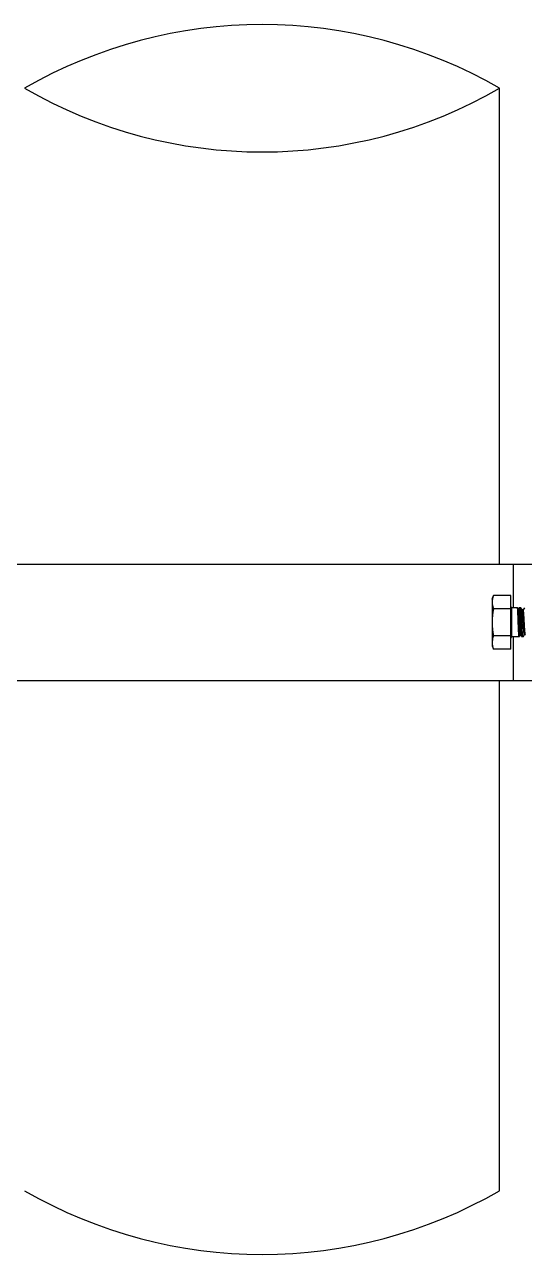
# Model space of a CAD drawing. Extents: x 27938 to 650306, y -92720 to 1524912.
# Drawn here: x 295764 to 297292, y 820663 to 824419 of the extents above; entities that cross this region are included whole.
import ezdxf

# ---------------------------------------------------------------- set-up
doc = ezdxf.new("R2010")
doc.units = 0
doc.header["$LTSCALE"] = 1000
doc.header["$MEASUREMENT"] = 0

msp = doc.modelspace()

# ---------------------------------------------------------------- linework, layer by layer
at = {"linetype": 'Continuous'}
for p, q in [((297215.9, 822771), (297215.9, 824224.5)), ((294086.5, 822771), (297442.3, 822771)), ((297258.6, 822637.6), (297258.6, 822771)), ((297193.2, 822664.3), (297197.2, 822675.3)), ((297193.2, 822664.3), (297193.2, 822521.9)), ((297250.2, 822675.3), (297197.2, 822675.3)), ((297250.2, 822510.9), (297250.2, 822675.3)), ((297250.2, 822634.2), (297197.2, 822634.2)), ((297270.6, 822637.6), (297253.7, 822637.6)), ((297270.6, 822637.6), (297253.7, 822637.6)), ((297253.7, 822548.6), (297253.7, 822637.6)), ((297270.7, 822637.5), (297270.6, 822637.6)), ((297271.7, 822635.7), (297270.7, 822637.5)), ((297274.9, 822635.9), (297271.6, 822635.9)), ((297275.6, 822637.3), (297274.8, 822635.9)), ((297275.6, 822637.3), (297275.9, 822637.6)), ((297281.2, 822637.6), (297275.9, 822637.6)), ((297281.2, 822637.6), (297275.9, 822637.6)), ((297281.3, 822637.4), (297281.2, 822637.6)), ((297285.1, 822630.9), (297281.3, 822637.4)), ((297288.2, 822631.1), (297285, 822631.1)), ((297291.8, 822637.4), (297288.1, 822631.1)), ((297250.2, 822552), (297197.2, 822552)), ((297275.5, 822548.6), (297253.7, 822548.6)), ((297275.5, 822548.6), (297253.7, 822548.6)), ((297258.6, 822415.1), (297258.6, 822548.6)), ((297275.6, 822548.7), (297275.5, 822548.6)), ((297275.5, 822548.6), (297275.5, 822548.6)), ((297275.6, 822548.7), (297278.3, 822553.2)), ((297278.2, 822553.3), (297281.5, 822553.3)), ((297281.4, 822553.5), (297284.1, 822548.8)), ((297284.1, 822548.8), (297284.3, 822548.6)), ((297287.4, 822548.6), (297284.3, 822548.6)), ((297287.4, 822548.6), (297284.3, 822548.6)), ((297287.6, 822548.7), (297287.4, 822548.6)), ((297287.4, 822548.6), (297287.4, 822548.6)), ((297287.6, 822548.7), (297291.7, 822555.8)), ((297291.6, 822555.8), (297294.8, 822555.8)), ((297193.2, 822521.9), (297197.2, 822510.9)), ((297250.2, 822510.9), (297197.2, 822510.9)), ((294086.5, 822415.1), (297442.3, 822415.1)), ((297215.9, 820857), (297215.9, 822415.1))]:
    msp.add_line(p, q, dxfattribs=at)
at = {"color": 0}
for centre, start, end in [((296490.2, 822967.5), 60, 120), ((296490.2, 825481.5), 240, 300), ((296490.2, 822114.1), 240, 300)]:
    msp.add_arc(centre, 1451.5, start, end, dxfattribs=at)
at = {"linetype": 'Continuous'}
for centre, radius, start, end in [((297250.7, 822653.6), 57.5, 168.6965, 169.4725), ((297253.7, 822641.1), 3.56, 180, 270), ((297253.7, 822545), 3.56, 90, 180), ((297250.7, 822532.5), 57.5, 190.5275, 191.3069)]:
    msp.add_arc(centre, radius, start, end, dxfattribs=at)
for points in [[(297194.1, 822664.1), (297193.5, 822661), (297193.2, 822657.9), (297193.2, 822654.7)], [(297197.2, 822634.2), (297194.8, 822620.6), (297193.2, 822606.8), (297193.2, 822593.1)], [(297193.2, 822593.1), (297193.2, 822579.3), (297194.8, 822565.5), (297197.2, 822552)], [(297193.2, 822531.4), (297193.2, 822528.3), (297193.5, 822525.1), (297194.1, 822522)]]:
    msp.add_open_spline(points, degree=3, dxfattribs=at)
for points, knots in [([(297193.2, 822654.7), (297193.2, 822653), (297193.6, 822646), (297195.4, 822639.1), (297197.2, 822634.2)], [0, 0, 0, 0, 0.246324, 1, 1, 1, 1]), ([(297197.2, 822675.3), (297196.9, 822674.4), (297195.7, 822671), (297194.8, 822667.5), (297194.3, 822664.9)], [0, 0, 0, 0, 0.253106, 1, 1, 1, 1]), ([(297275.5, 822548.6), (297275.4, 822548.6), (297275.3, 822549), (297275.2, 822549.6), (297275, 822550.7), (297274.9, 822552.1), (297274.7, 822554), (297274.5, 822557.1), (297274.2, 822561.8), (297273.9, 822568.3), (297273.6, 822575.7), (297273.3, 822583.7), (297273, 822592.1), (297272.7, 822600.5), (297272.4, 822608.6), (297272.1, 822616.2), (297271.8, 822622.9), (297271.6, 822628.5), (297271.3, 822632.8), (297271.1, 822635.5), (297270.8, 822636.9), (297270.7, 822637.4), (297270.7, 822637.5)], [0, 0, 0, 0, 0.003341, 0.010939, 0.022966, 0.039355, 0.059974, 0.084639, 0.145183, 0.218785, 0.302749, 0.393988, 0.489144, 0.584725, 0.67722, 0.763222, 0.839568, 0.903457, 0.952554, 0.985078, 0.99476, 1, 1, 1, 1]), ([(297278.2, 822553.3), (297278.1, 822553.3), (297277.9, 822553.6), (297277.8, 822554.2), (297277.6, 822555.1), (297277.3, 822557.1), (297276.9, 822560.5), (297276.5, 822565.4), (297276.1, 822571.4), (297275.7, 822578.2), (297275.3, 822585.6), (297274.8, 822595.9), (297274.3, 822606), (297273.7, 822615.6), (297273.3, 822621.8), (297272.9, 822627), (297272.6, 822631.1), (297272.2, 822633.8), (297272, 822635.3), (297271.7, 822635.7)], [0, 0, 0, 0, 0.003453, 0.010902, 0.022763, 0.039014, 0.084102, 0.144511, 0.217944, 0.301623, 0.392412, 0.486951, 0.673489, 0.7588, 0.83473, 0.898664, 0.948459, 0.982524, 1, 1, 1, 1]), ([(297281.4, 822553.5), (297281.1, 822553.9), (297280.9, 822555.4), (297280.4, 822558.3), (297280.1, 822562.6), (297279.7, 822568.1), (297279.3, 822574.5), (297278.7, 822584.3), (297278.2, 822594.4), (297277.7, 822604.7), (297277.3, 822612), (297276.9, 822618.6), (297276.5, 822624.4), (297276.1, 822629.1), (297275.8, 822632.2), (297275.5, 822634.1), (297275.3, 822635), (297275.1, 822635.6), (297275, 822635.9), (297274.9, 822635.9)], [0, 0, 0, 0, 0.018666, 0.054844, 0.107331, 0.174142, 0.252739, 0.34016, 0.528282, 0.622102, 0.711243, 0.792554, 0.863208, 0.920799, 0.96343, 0.978707, 0.989821, 0.996781, 1, 1, 1, 1]), ([(297275.9, 822637.6), (297276, 822637.6), (297276.3, 822637.4), (297276.3, 822637.1), (297276.4, 822636.8)], [0, 0, 0, 0, 0.145776, 1, 1, 1, 1]), ([(297276.4, 822636.8), (297276.7, 822636.1), (297277, 822634.3), (297277.5, 822630.8), (297278, 822626.2), (297278.6, 822618.1), (297279.4, 822606.3), (297280.3, 822591.3), (297281.1, 822578.6), (297281.7, 822569), (297282.2, 822562.9), (297282.6, 822557.7), (297283, 822553.6), (297283.5, 822550.8), (297283.8, 822549.3), (297284.1, 822548.8)], [0, 0, 0, 0, 0.024851, 0.064429, 0.117626, 0.182805, 0.340627, 0.518099, 0.6929, 0.772338, 0.843044, 0.902787, 0.949703, 0.982372, 1, 1, 1, 1]), ([(297287.4, 822548.6), (297287.3, 822548.6), (297287.2, 822549), (297287, 822549.6), (297286.8, 822550.7), (297286.5, 822552.8), (297286.2, 822556.4), (297285.8, 822561.7), (297285.4, 822568.1), (297285, 822575.4), (297284.7, 822583.4), (297284.3, 822591.7), (297283.9, 822600.1), (297283.6, 822608.2), (297283.2, 822615.8), (297282.8, 822622.5), (297282.5, 822628.1), (297282.1, 822632.6), (297281.7, 822635.5), (297281.6, 822637), (297281.3, 822637.4)], [0, 0, 0, 0, 0.003595, 0.011264, 0.023265, 0.039554, 0.084464, 0.144449, 0.21736, 0.300564, 0.391048, 0.485525, 0.580564, 0.672718, 0.758642, 0.835218, 0.899669, 0.949676, 0.983465, 1, 1, 1, 1]), ([(297291.6, 822555.8), (297291.5, 822555.8), (297291.3, 822556), (297291, 822556.9), (297290.7, 822558.9), (297290.3, 822562.2), (297289.9, 822566.6), (297289.5, 822571.9), (297289.1, 822578.1), (297288.7, 822584.8), (297288.2, 822594.1), (297287.7, 822603.3), (297287.1, 822612.1), (297286.8, 822617.9), (297286.4, 822622.7), (297286, 822626.5), (297285.6, 822629.1), (297285.4, 822630.5), (297285.1, 822630.9)], [0, 0, 0, 0, 0.003527, 0.010833, 0.038211, 0.082176, 0.141245, 0.213301, 0.295738, 0.385567, 0.479533, 0.666283, 0.752354, 0.829384, 0.894647, 0.945862, 0.981304, 1, 1, 1, 1]), ([(297294.7, 822556), (297294.5, 822556.4), (297294.2, 822557.8), (297293.8, 822560.4), (297293.5, 822564.3), (297293.1, 822569.2), (297292.7, 822575), (297292.1, 822583.8), (297291.6, 822593.1), (297291.1, 822602.4), (297290.7, 822609.1), (297290.3, 822615.2), (297289.9, 822620.5), (297289.5, 822624.8), (297289.1, 822628), (297288.8, 822630), (297288.5, 822630.8), (297288.3, 822631.1), (297288.2, 822631.1)], [0, 0, 0, 0, 0.019043, 0.055063, 0.107001, 0.173025, 0.250754, 0.337372, 0.524516, 0.618282, 0.707667, 0.789473, 0.860794, 0.919118, 0.962435, 0.989361, 0.996538, 1, 1, 1, 1]), ([(297197.2, 822552), (297196.6, 822550.3), (297194.4, 822543.7), (297193.2, 822536.6), (297193.2, 822531.4)], [0, 0, 0, 0, 0.255696, 1, 1, 1, 1]), ([(297194.3, 822521.3), (297194.8, 822518.6), (297195.7, 822515.1), (297196.9, 822511.7), (297197.2, 822510.9)], [0, 0, 0, 0, 0.746895, 1, 1, 1, 1])]:
    msp.add_open_spline(points, degree=3, knots=knots, dxfattribs=at)

doc.saveas('drawing.dxf')
